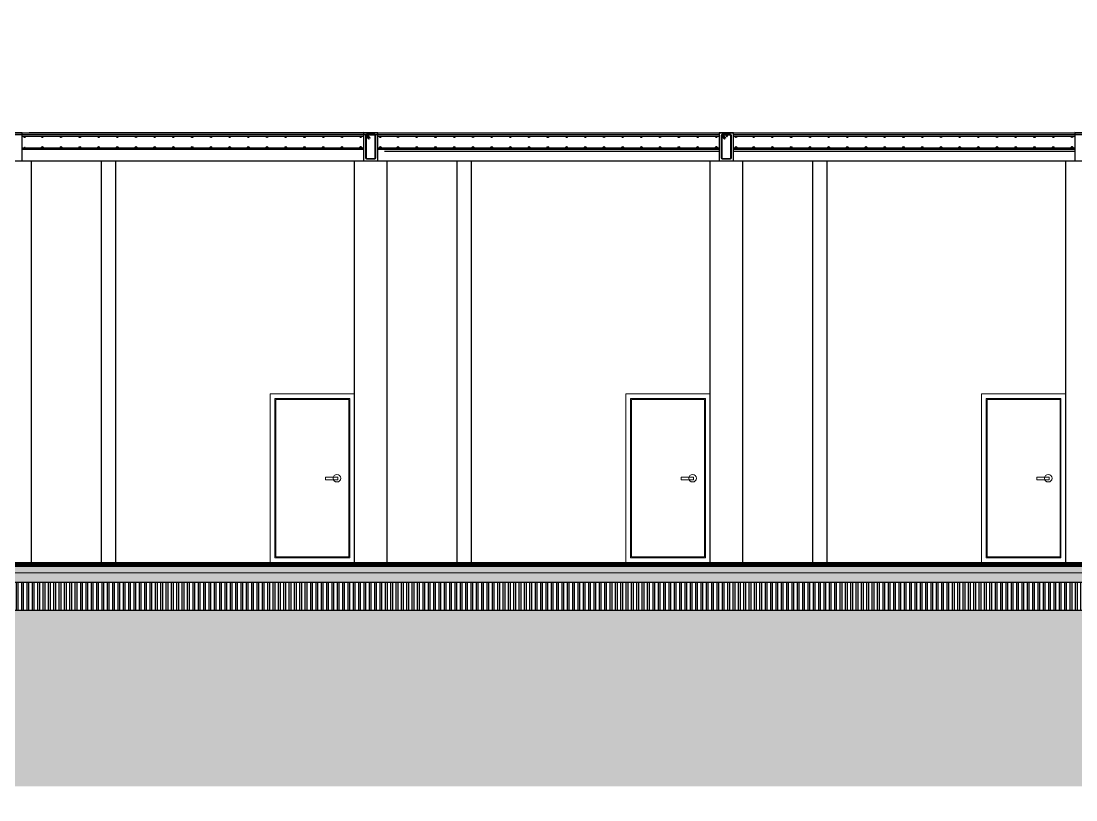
# Model space of a CAD drawing. Header units: centimetres. Extents: x -377343 to 693706, y 194584 to 813780.
# Drawn here: x 187872 to 188999, y 499114 to 499946 of the extents above; entities that cross this region are included whole.
import ezdxf

# ---------------------------------------------------------------- set-up
doc = ezdxf.new("R2010")
doc.units = ezdxf.units.CM
for name, color, linetype in [('bangunan', 40, 'Continuous'), ('Layer1', 7, 'Continuous'), ('PIPA', 11, 'Continuous')]:
    doc.layers.add(name, color=color, linetype=linetype)
doc.layers.add('KUZEN', color=130, linetype='Continuous', lineweight=9)
doc.linetypes.add('BATTING', pattern='A,0.00254,-2.54,[134,ltypeshp.shx,S=2.54,R=0,X=-2.54,Y=0],-5.08,[134,ltypeshp.shx,S=2.54,R=180,X=2.54,Y=0],-2.54', length=10.16254)

msp = doc.modelspace()

# ---------------------------------------------------------------- hatches: boundary and pattern name
at = {"layer": 'bangunan'}
h = msp.add_hatch(color=256, dxfattribs=at)
h.dxf.hatch_style = 1
h.paths.add_polyline_path([(188240.573, 499823.888, 1), (188241.573, 499823.888, 1)])
h = msp.add_hatch(color=256, dxfattribs=at)
h.dxf.hatch_style = 1
h.paths.add_polyline_path([(188240.573, 499823.888, 1), (188241.573, 499823.888, 1)])
h = msp.add_hatch(color=256, dxfattribs=at)
h.dxf.hatch_style = 1
h.paths.add_polyline_path([(188240.573, 499823.888, 1), (188241.573, 499823.888, 1)])
h = msp.add_hatch(color=256, dxfattribs=at)
h.dxf.hatch_style = 1
h.paths.add_polyline_path([(188250.373, 499823.888, -1), (188249.373, 499823.888, -1)])
h = msp.add_hatch(color=256, dxfattribs=at)
h.dxf.hatch_style = 1
h.paths.add_polyline_path([(188250.373, 499823.888, -1), (188249.373, 499823.888, -1)])
h = msp.add_hatch(color=256, dxfattribs=at)
h.dxf.hatch_style = 1
h.paths.add_polyline_path([(188620.573, 499823.888, 1), (188621.573, 499823.888, 1)])
h = msp.add_hatch(color=256, dxfattribs=at)
h.dxf.hatch_style = 1
h.paths.add_polyline_path([(188620.573, 499823.888, 1), (188621.573, 499823.888, 1)])
h = msp.add_hatch(color=256, dxfattribs=at)
h.dxf.hatch_style = 1
h.paths.add_polyline_path([(188620.573, 499823.888, 1), (188621.573, 499823.888, 1)])
h = msp.add_hatch(color=256, dxfattribs=at)
h.dxf.hatch_style = 1
h.paths.add_polyline_path([(188630.373, 499823.888, -1), (188629.373, 499823.888, -1)])
h = msp.add_hatch(color=256, dxfattribs=at)
h.dxf.hatch_style = 1
h.paths.add_polyline_path([(188630.373, 499823.888, -1), (188629.373, 499823.888, -1)])
h = msp.add_hatch(color=256, dxfattribs=at)
h.dxf.hatch_style = 1
h.paths.add_polyline_path([(188240.592, 499811.956, -1), (188241.592, 499811.956, -1)])
h = msp.add_hatch(color=256, dxfattribs=at)
h.dxf.hatch_style = 1
h.paths.add_polyline_path([(188250.392, 499811.956, 1), (188249.392, 499811.956, 1)])
h = msp.add_hatch(color=256, dxfattribs=at)
h.dxf.hatch_style = 1
h.paths.add_polyline_path([(188620.592, 499811.956, -1), (188621.592, 499811.956, -1)])
h = msp.add_hatch(color=256, dxfattribs=at)
h.dxf.hatch_style = 1
h.paths.add_polyline_path([(188630.392, 499811.956, 1), (188629.392, 499811.956, 1)])
h = msp.add_hatch(color=256, dxfattribs=at)
h.dxf.hatch_style = 1
h.paths.add_polyline_path([(188240.573, 499800.088, -1), (188241.573, 499800.088, -1)])
h = msp.add_hatch(color=256, dxfattribs=at)
h.dxf.hatch_style = 1
h.paths.add_polyline_path([(188250.373, 499800.088, 1), (188249.373, 499800.088, 1)])
h = msp.add_hatch(color=256, dxfattribs=at)
h.dxf.hatch_style = 1
h.paths.add_polyline_path([(188620.573, 499800.088, -1), (188621.573, 499800.088, -1)])
h = msp.add_hatch(color=256, dxfattribs=at)
h.dxf.hatch_style = 1
h.paths.add_polyline_path([(188630.373, 499800.088, 1), (188629.373, 499800.088, 1)])
at = {"layer": 'Layer1'}
h = msp.add_hatch(color=256, dxfattribs=at)
h.dxf.hatch_style = 1
h.paths.add_polyline_path([(187875.113, 499822.588, 1), (187876.713, 499822.588, 1)])
h = msp.add_hatch(color=256, dxfattribs=at)
h.dxf.hatch_style = 1
h.paths.add_polyline_path([(187895.551, 499822.588, -1), (187893.951, 499822.588, -1)])
h = msp.add_hatch(color=256, dxfattribs=at)
h.dxf.hatch_style = 1
h.paths.add_polyline_path([(187915.551, 499822.588, -1), (187913.951, 499822.588, -1)])
h = msp.add_hatch(color=256, dxfattribs=at)
h.dxf.hatch_style = 1
h.paths.add_polyline_path([(187935.551, 499822.588, -1), (187933.951, 499822.588, -1)])
h = msp.add_hatch(color=256, dxfattribs=at)
h.dxf.hatch_style = 1
h.paths.add_polyline_path([(187955.551, 499822.588, -1), (187953.951, 499822.588, -1)])
h = msp.add_hatch(color=256, dxfattribs=at)
h.dxf.hatch_style = 1
h.paths.add_polyline_path([(187975.551, 499822.588, -1), (187973.951, 499822.588, -1)])
h = msp.add_hatch(color=256, dxfattribs=at)
h.dxf.hatch_style = 1
h.paths.add_polyline_path([(187995.551, 499822.588, -1), (187993.951, 499822.588, -1)])
h = msp.add_hatch(color=256, dxfattribs=at)
h.dxf.hatch_style = 1
h.paths.add_polyline_path([(188015.551, 499822.588, -1), (188013.951, 499822.588, -1)])
h = msp.add_hatch(color=256, dxfattribs=at)
h.dxf.hatch_style = 1
h.paths.add_polyline_path([(188035.551, 499822.588, -1), (188033.951, 499822.588, -1)])
h = msp.add_hatch(color=256, dxfattribs=at)
h.dxf.hatch_style = 1
h.paths.add_polyline_path([(188055.551, 499822.588, -1), (188053.951, 499822.588, -1)])
h = msp.add_hatch(color=256, dxfattribs=at)
h.dxf.hatch_style = 1
h.paths.add_polyline_path([(188075.551, 499822.588, -1), (188073.951, 499822.588, -1)])
h = msp.add_hatch(color=256, dxfattribs=at)
h.dxf.hatch_style = 1
h.paths.add_polyline_path([(188095.551, 499822.588, -1), (188093.951, 499822.588, -1)])
h = msp.add_hatch(color=256, dxfattribs=at)
h.dxf.hatch_style = 1
h.paths.add_polyline_path([(188115.551, 499822.588, -1), (188113.951, 499822.588, -1)])
h = msp.add_hatch(color=256, dxfattribs=at)
h.dxf.hatch_style = 1
h.paths.add_polyline_path([(188135.551, 499822.588, -1), (188133.951, 499822.588, -1)])
h = msp.add_hatch(color=256, dxfattribs=at)
h.dxf.hatch_style = 1
h.paths.add_polyline_path([(188155.551, 499822.588, -1), (188153.951, 499822.588, -1)])
h = msp.add_hatch(color=256, dxfattribs=at)
h.dxf.hatch_style = 1
h.paths.add_polyline_path([(188175.551, 499822.588, -1), (188173.951, 499822.588, -1)])
h = msp.add_hatch(color=256, dxfattribs=at)
h.dxf.hatch_style = 1
h.paths.add_polyline_path([(188195.551, 499822.588, -1), (188193.951, 499822.588, -1)])
h = msp.add_hatch(color=256, dxfattribs=at)
h.dxf.hatch_style = 1
h.paths.add_polyline_path([(188215.551, 499822.588, -1), (188213.951, 499822.588, -1)])
h = msp.add_hatch(color=256, dxfattribs=at)
h.dxf.hatch_style = 1
h.paths.add_polyline_path([(188235.551, 499822.588, -1), (188233.951, 499822.588, -1)])
h = msp.add_hatch(color=256, dxfattribs=at)
h.dxf.hatch_style = 1
h.paths.add_polyline_path([(188235.551, 499822.588, -1), (188233.951, 499822.588, -1)])
h = msp.add_hatch(color=256, dxfattribs=at)
h.dxf.hatch_style = 1
h.paths.add_polyline_path([(188235.654, 499822.588, -1), (188234.054, 499822.588, -1)])
h = msp.add_hatch(color=256, dxfattribs=at)
h.dxf.hatch_style = 1
h.paths.add_polyline_path([(188255.113, 499822.588, 1), (188256.713, 499822.588, 1)])
h = msp.add_hatch(color=256, dxfattribs=at)
h.dxf.hatch_style = 1
h.paths.add_polyline_path([(188275.551, 499822.588, -1), (188273.951, 499822.588, -1)])
h = msp.add_hatch(color=256, dxfattribs=at)
h.dxf.hatch_style = 1
h.paths.add_polyline_path([(188295.551, 499822.588, -1), (188293.951, 499822.588, -1)])
h = msp.add_hatch(color=256, dxfattribs=at)
h.dxf.hatch_style = 1
h.paths.add_polyline_path([(188315.551, 499822.588, -1), (188313.951, 499822.588, -1)])
h = msp.add_hatch(color=256, dxfattribs=at)
h.dxf.hatch_style = 1
h.paths.add_polyline_path([(188335.551, 499822.588, -1), (188333.951, 499822.588, -1)])
h = msp.add_hatch(color=256, dxfattribs=at)
h.dxf.hatch_style = 1
h.paths.add_polyline_path([(188355.551, 499822.588, -1), (188353.951, 499822.588, -1)])
h = msp.add_hatch(color=256, dxfattribs=at)
h.dxf.hatch_style = 1
h.paths.add_polyline_path([(188375.551, 499822.588, -1), (188373.951, 499822.588, -1)])
h = msp.add_hatch(color=256, dxfattribs=at)
h.dxf.hatch_style = 1
h.paths.add_polyline_path([(188395.551, 499822.588, -1), (188393.951, 499822.588, -1)])
h = msp.add_hatch(color=256, dxfattribs=at)
h.dxf.hatch_style = 1
h.paths.add_polyline_path([(188415.551, 499822.588, -1), (188413.951, 499822.588, -1)])
h = msp.add_hatch(color=256, dxfattribs=at)
h.dxf.hatch_style = 1
h.paths.add_polyline_path([(188435.551, 499822.588, -1), (188433.951, 499822.588, -1)])
h = msp.add_hatch(color=256, dxfattribs=at)
h.dxf.hatch_style = 1
h.paths.add_polyline_path([(188455.551, 499822.588, -1), (188453.951, 499822.588, -1)])
h = msp.add_hatch(color=256, dxfattribs=at)
h.dxf.hatch_style = 1
h.paths.add_polyline_path([(188475.551, 499822.588, -1), (188473.951, 499822.588, -1)])
h = msp.add_hatch(color=256, dxfattribs=at)
h.dxf.hatch_style = 1
h.paths.add_polyline_path([(188495.551, 499822.588, -1), (188493.951, 499822.588, -1)])
h = msp.add_hatch(color=256, dxfattribs=at)
h.dxf.hatch_style = 1
h.paths.add_polyline_path([(188515.551, 499822.588, -1), (188513.951, 499822.588, -1)])
h = msp.add_hatch(color=256, dxfattribs=at)
h.dxf.hatch_style = 1
h.paths.add_polyline_path([(188535.551, 499822.588, -1), (188533.951, 499822.588, -1)])
h = msp.add_hatch(color=256, dxfattribs=at)
h.dxf.hatch_style = 1
h.paths.add_polyline_path([(188555.551, 499822.588, -1), (188553.951, 499822.588, -1)])
h = msp.add_hatch(color=256, dxfattribs=at)
h.dxf.hatch_style = 1
h.paths.add_polyline_path([(188575.551, 499822.588, -1), (188573.951, 499822.588, -1)])
h = msp.add_hatch(color=256, dxfattribs=at)
h.dxf.hatch_style = 1
h.paths.add_polyline_path([(188595.551, 499822.588, -1), (188593.951, 499822.588, -1)])
h = msp.add_hatch(color=256, dxfattribs=at)
h.dxf.hatch_style = 1
h.paths.add_polyline_path([(188615.551, 499822.588, -1), (188613.951, 499822.588, -1)])
h = msp.add_hatch(color=256, dxfattribs=at)
h.dxf.hatch_style = 1
h.paths.add_polyline_path([(188615.551, 499822.588, -1), (188613.951, 499822.588, -1)])
h = msp.add_hatch(color=256, dxfattribs=at)
h.dxf.hatch_style = 1
h.paths.add_polyline_path([(188615.654, 499822.588, -1), (188614.054, 499822.588, -1)])
h = msp.add_hatch(color=256, dxfattribs=at)
h.dxf.hatch_style = 1
h.paths.add_polyline_path([(188625.316, 499823.338, -1), (188626.616, 499823.338, -1)])
h = msp.add_hatch(color=256, dxfattribs=at)
h.dxf.hatch_style = 1
h.paths.add_polyline_path([(188635.113, 499822.588, 1), (188636.713, 499822.588, 1)])
h = msp.add_hatch(color=256, dxfattribs=at)
h.dxf.hatch_style = 1
h.paths.add_polyline_path([(188655.551, 499822.588, -1), (188653.951, 499822.588, -1)])
h = msp.add_hatch(color=256, dxfattribs=at)
h.dxf.hatch_style = 1
h.paths.add_polyline_path([(188675.551, 499822.588, -1), (188673.951, 499822.588, -1)])
h = msp.add_hatch(color=256, dxfattribs=at)
h.dxf.hatch_style = 1
h.paths.add_polyline_path([(188695.551, 499822.588, -1), (188693.951, 499822.588, -1)])
h = msp.add_hatch(color=256, dxfattribs=at)
h.dxf.hatch_style = 1
h.paths.add_polyline_path([(188715.551, 499822.588, -1), (188713.951, 499822.588, -1)])
h = msp.add_hatch(color=256, dxfattribs=at)
h.dxf.hatch_style = 1
h.paths.add_polyline_path([(188735.551, 499822.588, -1), (188733.951, 499822.588, -1)])
h = msp.add_hatch(color=256, dxfattribs=at)
h.dxf.hatch_style = 1
h.paths.add_polyline_path([(188755.551, 499822.588, -1), (188753.951, 499822.588, -1)])
h = msp.add_hatch(color=256, dxfattribs=at)
h.dxf.hatch_style = 1
h.paths.add_polyline_path([(188775.551, 499822.588, -1), (188773.951, 499822.588, -1)])
h = msp.add_hatch(color=256, dxfattribs=at)
h.dxf.hatch_style = 1
h.paths.add_polyline_path([(188795.551, 499822.588, -1), (188793.951, 499822.588, -1)])
h = msp.add_hatch(color=256, dxfattribs=at)
h.dxf.hatch_style = 1
h.paths.add_polyline_path([(188815.551, 499822.588, -1), (188813.951, 499822.588, -1)])
h = msp.add_hatch(color=256, dxfattribs=at)
h.dxf.hatch_style = 1
h.paths.add_polyline_path([(188835.551, 499822.588, -1), (188833.951, 499822.588, -1)])
h = msp.add_hatch(color=256, dxfattribs=at)
h.dxf.hatch_style = 1
h.paths.add_polyline_path([(188855.551, 499822.588, -1), (188853.951, 499822.588, -1)])
h = msp.add_hatch(color=256, dxfattribs=at)
h.dxf.hatch_style = 1
h.paths.add_polyline_path([(188875.551, 499822.588, -1), (188873.951, 499822.588, -1)])
h = msp.add_hatch(color=256, dxfattribs=at)
h.dxf.hatch_style = 1
h.paths.add_polyline_path([(188895.551, 499822.588, -1), (188893.951, 499822.588, -1)])
h = msp.add_hatch(color=256, dxfattribs=at)
h.dxf.hatch_style = 1
h.paths.add_polyline_path([(188915.551, 499822.588, -1), (188913.951, 499822.588, -1)])
h = msp.add_hatch(color=256, dxfattribs=at)
h.dxf.hatch_style = 1
h.paths.add_polyline_path([(188935.551, 499822.588, -1), (188933.951, 499822.588, -1)])
h = msp.add_hatch(color=256, dxfattribs=at)
h.dxf.hatch_style = 1
h.paths.add_polyline_path([(188955.551, 499822.588, -1), (188953.951, 499822.588, -1)])
h = msp.add_hatch(color=256, dxfattribs=at)
h.dxf.hatch_style = 1
h.paths.add_polyline_path([(188975.551, 499822.588, -1), (188973.951, 499822.588, -1)])
h = msp.add_hatch(color=256, dxfattribs=at)
h.dxf.hatch_style = 1
h.paths.add_polyline_path([(188995.551, 499822.588, -1), (188993.951, 499822.588, -1)])
h = msp.add_hatch(color=256, dxfattribs=at)
h.dxf.hatch_style = 1
h.paths.add_polyline_path([(188995.654, 499822.588, -1), (188994.054, 499822.588, -1)])
h = msp.add_hatch(color=256, dxfattribs=at)
h.dxf.hatch_style = 1
h.paths.add_polyline_path([(187875.113, 499811.388, -1), (187876.713, 499811.388, -1)])
h = msp.add_hatch(color=256, dxfattribs=at)
h.dxf.hatch_style = 1
h.paths.add_polyline_path([(187895.551, 499811.388, 1), (187893.951, 499811.388, 1)])
h = msp.add_hatch(color=256, dxfattribs=at)
h.dxf.hatch_style = 1
h.paths.add_polyline_path([(187915.551, 499811.388, 1), (187913.951, 499811.388, 1)])
h = msp.add_hatch(color=256, dxfattribs=at)
h.dxf.hatch_style = 1
h.paths.add_polyline_path([(187935.551, 499811.388, 1), (187933.951, 499811.388, 1)])
h = msp.add_hatch(color=256, dxfattribs=at)
h.dxf.hatch_style = 1
h.paths.add_polyline_path([(187955.551, 499811.388, 1), (187953.951, 499811.388, 1)])
h = msp.add_hatch(color=256, dxfattribs=at)
h.dxf.hatch_style = 1
h.paths.add_polyline_path([(187975.551, 499811.388, 1), (187973.951, 499811.388, 1)])
h = msp.add_hatch(color=256, dxfattribs=at)
h.dxf.hatch_style = 1
h.paths.add_polyline_path([(187995.551, 499811.388, 1), (187993.951, 499811.388, 1)])
h = msp.add_hatch(color=256, dxfattribs=at)
h.dxf.hatch_style = 1
h.paths.add_polyline_path([(188015.551, 499811.388, 1), (188013.951, 499811.388, 1)])
h = msp.add_hatch(color=256, dxfattribs=at)
h.dxf.hatch_style = 1
h.paths.add_polyline_path([(188035.551, 499811.388, 1), (188033.951, 499811.388, 1)])
h = msp.add_hatch(color=256, dxfattribs=at)
h.dxf.hatch_style = 1
h.paths.add_polyline_path([(188055.551, 499811.388, 1), (188053.951, 499811.388, 1)])
h = msp.add_hatch(color=256, dxfattribs=at)
h.dxf.hatch_style = 1
h.paths.add_polyline_path([(188075.551, 499811.388, 1), (188073.951, 499811.388, 1)])
h = msp.add_hatch(color=256, dxfattribs=at)
h.dxf.hatch_style = 1
h.paths.add_polyline_path([(188095.551, 499811.388, 1), (188093.951, 499811.388, 1)])
h = msp.add_hatch(color=256, dxfattribs=at)
h.dxf.hatch_style = 1
h.paths.add_polyline_path([(188115.551, 499811.388, 1), (188113.951, 499811.388, 1)])
h = msp.add_hatch(color=256, dxfattribs=at)
h.dxf.hatch_style = 1
h.paths.add_polyline_path([(188135.551, 499811.388, 1), (188133.951, 499811.388, 1)])
h = msp.add_hatch(color=256, dxfattribs=at)
h.dxf.hatch_style = 1
h.paths.add_polyline_path([(188155.551, 499811.388, 1), (188153.951, 499811.388, 1)])
h = msp.add_hatch(color=256, dxfattribs=at)
h.dxf.hatch_style = 1
h.paths.add_polyline_path([(188175.551, 499811.388, 1), (188173.951, 499811.388, 1)])
h = msp.add_hatch(color=256, dxfattribs=at)
h.dxf.hatch_style = 1
h.paths.add_polyline_path([(188195.551, 499811.388, 1), (188193.951, 499811.388, 1)])
h = msp.add_hatch(color=256, dxfattribs=at)
h.dxf.hatch_style = 1
h.paths.add_polyline_path([(188215.551, 499811.388, 1), (188213.951, 499811.388, 1)])
h = msp.add_hatch(color=256, dxfattribs=at)
h.dxf.hatch_style = 1
h.paths.add_polyline_path([(188235.551, 499811.388, 1), (188233.951, 499811.388, 1)])
h = msp.add_hatch(color=256, dxfattribs=at)
h.dxf.hatch_style = 1
h.paths.add_polyline_path([(188235.551, 499811.388, 1), (188233.951, 499811.388, 1)])
h = msp.add_hatch(color=256, dxfattribs=at)
h.dxf.hatch_style = 1
h.paths.add_polyline_path([(188235.654, 499811.388, 1), (188234.054, 499811.388, 1)])
h = msp.add_hatch(color=256, dxfattribs=at)
h.dxf.hatch_style = 1
h.paths.add_polyline_path([(188255.113, 499811.388, -1), (188256.713, 499811.388, -1)])
h = msp.add_hatch(color=256, dxfattribs=at)
h.dxf.hatch_style = 1
h.paths.add_polyline_path([(188275.551, 499811.388, 1), (188273.951, 499811.388, 1)])
h = msp.add_hatch(color=256, dxfattribs=at)
h.dxf.hatch_style = 1
h.paths.add_polyline_path([(188295.551, 499811.388, 1), (188293.951, 499811.388, 1)])
h = msp.add_hatch(color=256, dxfattribs=at)
h.dxf.hatch_style = 1
h.paths.add_polyline_path([(188315.551, 499811.388, 1), (188313.951, 499811.388, 1)])
h = msp.add_hatch(color=256, dxfattribs=at)
h.dxf.hatch_style = 1
h.paths.add_polyline_path([(188335.551, 499811.388, 1), (188333.951, 499811.388, 1)])
h = msp.add_hatch(color=256, dxfattribs=at)
h.dxf.hatch_style = 1
h.paths.add_polyline_path([(188355.551, 499811.388, 1), (188353.951, 499811.388, 1)])
h = msp.add_hatch(color=256, dxfattribs=at)
h.dxf.hatch_style = 1
h.paths.add_polyline_path([(188375.551, 499811.388, 1), (188373.951, 499811.388, 1)])
h = msp.add_hatch(color=256, dxfattribs=at)
h.dxf.hatch_style = 1
h.paths.add_polyline_path([(188395.551, 499811.388, 1), (188393.951, 499811.388, 1)])
h = msp.add_hatch(color=256, dxfattribs=at)
h.dxf.hatch_style = 1
h.paths.add_polyline_path([(188415.551, 499811.388, 1), (188413.951, 499811.388, 1)])
h = msp.add_hatch(color=256, dxfattribs=at)
h.dxf.hatch_style = 1
h.paths.add_polyline_path([(188435.551, 499811.388, 1), (188433.951, 499811.388, 1)])
h = msp.add_hatch(color=256, dxfattribs=at)
h.dxf.hatch_style = 1
h.paths.add_polyline_path([(188455.551, 499811.388, 1), (188453.951, 499811.388, 1)])
h = msp.add_hatch(color=256, dxfattribs=at)
h.dxf.hatch_style = 1
h.paths.add_polyline_path([(188475.551, 499811.388, 1), (188473.951, 499811.388, 1)])
h = msp.add_hatch(color=256, dxfattribs=at)
h.dxf.hatch_style = 1
h.paths.add_polyline_path([(188495.551, 499811.388, 1), (188493.951, 499811.388, 1)])
h = msp.add_hatch(color=256, dxfattribs=at)
h.dxf.hatch_style = 1
h.paths.add_polyline_path([(188515.551, 499811.388, 1), (188513.951, 499811.388, 1)])
h = msp.add_hatch(color=256, dxfattribs=at)
h.dxf.hatch_style = 1
h.paths.add_polyline_path([(188535.551, 499811.388, 1), (188533.951, 499811.388, 1)])
h = msp.add_hatch(color=256, dxfattribs=at)
h.dxf.hatch_style = 1
h.paths.add_polyline_path([(188555.551, 499811.388, 1), (188553.951, 499811.388, 1)])
h = msp.add_hatch(color=256, dxfattribs=at)
h.dxf.hatch_style = 1
h.paths.add_polyline_path([(188575.551, 499811.388, 1), (188573.951, 499811.388, 1)])
h = msp.add_hatch(color=256, dxfattribs=at)
h.dxf.hatch_style = 1
h.paths.add_polyline_path([(188595.551, 499811.388, 1), (188593.951, 499811.388, 1)])
h = msp.add_hatch(color=256, dxfattribs=at)
h.dxf.hatch_style = 1
h.paths.add_polyline_path([(188615.551, 499811.388, 1), (188613.951, 499811.388, 1)])
h = msp.add_hatch(color=256, dxfattribs=at)
h.dxf.hatch_style = 1
h.paths.add_polyline_path([(188615.551, 499811.388, 1), (188613.951, 499811.388, 1)])
h = msp.add_hatch(color=256, dxfattribs=at)
h.dxf.hatch_style = 1
h.paths.add_polyline_path([(188615.654, 499811.388, 1), (188614.054, 499811.388, 1)])
h = msp.add_hatch(color=256, dxfattribs=at)
h.dxf.hatch_style = 1
h.paths.add_polyline_path([(188635.113, 499811.388, -1), (188636.713, 499811.388, -1)])
h = msp.add_hatch(color=256, dxfattribs=at)
h.dxf.hatch_style = 1
h.paths.add_polyline_path([(188655.551, 499811.388, 1), (188653.951, 499811.388, 1)])
h = msp.add_hatch(color=256, dxfattribs=at)
h.dxf.hatch_style = 1
h.paths.add_polyline_path([(188675.551, 499811.388, 1), (188673.951, 499811.388, 1)])
h = msp.add_hatch(color=256, dxfattribs=at)
h.dxf.hatch_style = 1
h.paths.add_polyline_path([(188695.551, 499811.388, 1), (188693.951, 499811.388, 1)])
h = msp.add_hatch(color=256, dxfattribs=at)
h.dxf.hatch_style = 1
h.paths.add_polyline_path([(188715.551, 499811.388, 1), (188713.951, 499811.388, 1)])
h = msp.add_hatch(color=256, dxfattribs=at)
h.dxf.hatch_style = 1
h.paths.add_polyline_path([(188735.551, 499811.388, 1), (188733.951, 499811.388, 1)])
h = msp.add_hatch(color=256, dxfattribs=at)
h.dxf.hatch_style = 1
h.paths.add_polyline_path([(188755.551, 499811.388, 1), (188753.951, 499811.388, 1)])
h = msp.add_hatch(color=256, dxfattribs=at)
h.dxf.hatch_style = 1
h.paths.add_polyline_path([(188775.551, 499811.388, 1), (188773.951, 499811.388, 1)])
h = msp.add_hatch(color=256, dxfattribs=at)
h.dxf.hatch_style = 1
h.paths.add_polyline_path([(188795.551, 499811.388, 1), (188793.951, 499811.388, 1)])
h = msp.add_hatch(color=256, dxfattribs=at)
h.dxf.hatch_style = 1
h.paths.add_polyline_path([(188815.551, 499811.388, 1), (188813.951, 499811.388, 1)])
h = msp.add_hatch(color=256, dxfattribs=at)
h.dxf.hatch_style = 1
h.paths.add_polyline_path([(188835.551, 499811.388, 1), (188833.951, 499811.388, 1)])
h = msp.add_hatch(color=256, dxfattribs=at)
h.dxf.hatch_style = 1
h.paths.add_polyline_path([(188855.551, 499811.388, 1), (188853.951, 499811.388, 1)])
h = msp.add_hatch(color=256, dxfattribs=at)
h.dxf.hatch_style = 1
h.paths.add_polyline_path([(188875.551, 499811.388, 1), (188873.951, 499811.388, 1)])
h = msp.add_hatch(color=256, dxfattribs=at)
h.dxf.hatch_style = 1
h.paths.add_polyline_path([(188895.551, 499811.388, 1), (188893.951, 499811.388, 1)])
h = msp.add_hatch(color=256, dxfattribs=at)
h.dxf.hatch_style = 1
h.paths.add_polyline_path([(188915.551, 499811.388, 1), (188913.951, 499811.388, 1)])
h = msp.add_hatch(color=256, dxfattribs=at)
h.dxf.hatch_style = 1
h.paths.add_polyline_path([(188935.551, 499811.388, 1), (188933.951, 499811.388, 1)])
h = msp.add_hatch(color=256, dxfattribs=at)
h.dxf.hatch_style = 1
h.paths.add_polyline_path([(188955.551, 499811.388, 1), (188953.951, 499811.388, 1)])
h = msp.add_hatch(color=256, dxfattribs=at)
h.dxf.hatch_style = 1
h.paths.add_polyline_path([(188975.551, 499811.388, 1), (188973.951, 499811.388, 1)])
h = msp.add_hatch(color=256, dxfattribs=at)
h.dxf.hatch_style = 1
h.paths.add_polyline_path([(188995.551, 499811.388, 1), (188993.951, 499811.388, 1)])
h = msp.add_hatch(color=256, dxfattribs=at)
h.dxf.hatch_style = 1
h.paths.add_polyline_path([(188995.654, 499811.388, 1), (188994.054, 499811.388, 1)])
at = {"layer": 'Layer1', "lineweight": 5, "ltscale": 0.5}
h = msp.add_hatch(dxfattribs=at)
h.set_pattern_fill('AR-CONC', color=256, scale=0.09)
h.set_pattern_definition([(50, (187242.812, 493383.524), (16.39662, -1.434518), [1.7145, -18.8595]), (355, (187242.812, 493383.524), (-3.17191, 17.195116), [1.3716, -15.087653]), (100.45144, (187244.178, 493383.404), (13.224712, 15.760598), [1.4571, -16.02812]), (46.1842, (187242.812, 493388.096), (24.397114, -3.78381), [2.57175, -28.28925]), (96.63556, (187244.845, 493387.78), (21.36637, 22.26835), [2.18565, -24.0422]), (351.18415, (187242.812, 493388.096), (21.36637, 22.26835), [2.0574, -22.63138]), (21, (187245.098, 493386.953), (13.645295, -9.203868), [1.7145, -18.8595]), (326, (187245.098, 493386.953), (5.562183, 16.576917), [1.3716, -15.0876]), (71.45144, (187246.235, 493386.186), (19.207478, 7.37305), [1.4571, -16.028094]), (37.5, (187242.8116, 493383.524), (0.2779743, 7.6099535), [0, -14.90472, 0, -15.3162, 0, -15.14475]), (7.5, (187242.812, 493383.524), (6.01377, 9.016252), [0, -8.73252, 0, -14.56182, 0, -5.77215]), (327.5, (187237.714, 493383.524), (12.2031536, -0.515587), [0, -5.715, 0, -17.8308, 0, -23.6601]), (317.5, (187235.428, 493383.524), (13.331626, 2.288384), [0, -7.4295, 0, -11.84148, 0, -16.8021])])
h.paths.add_polyline_path([(187478.044, 499363.988), (187478.044, 499356.988)])
h.paths.add_polyline_path([(189378.044, 499363.988), (187493.044, 499363.988), (187493.044, 499356.988), (189378.044, 499356.988)])
h = msp.add_hatch(dxfattribs=at)
h.set_pattern_fill('AR-SAND', color=256, scale=0.08)
h.set_pattern_definition([(37.5, (187242.8116, 493383.5237), (-0.1280025, 3.9153059), [0, -3.08864, 0, -3.4544, 0, -3.302]), (7.5, (187242.8116, 493383.524), (3.5961863, 5.734601), [0, -1.66624, 0, -2.78384, 0, -1.0668]), (327.5, (187240.3123, 493383.5237), (6.327939, 0.0114975), [0, -1.016, 0, -3.6576, 0, -4.7752]), (317.5, (187240.3123, 493383.524), (6.1084516, 1.7834346), [0, -0.508, 0, -2.39776, 0, -2.7432])])
h.paths.add_polyline_path([(187478.044, 499356.988), (187478.044, 499346.988)])
h.paths.add_polyline_path([(189378.044, 499356.988), (187493.044, 499356.988), (187493.044, 499346.988), (189378.044, 499346.988)])
at = {"layer": 'Layer1'}
h = msp.add_hatch(dxfattribs=at)
h.set_pattern_fill('ANSI32', color=256, scale=0.6, angle=45)
h.set_pattern_definition([(90, (6690.119, 7902.535), (-5.715, 0), []), (90, (6692.024, 7904.44), (-5.715, 0), [])])
h.paths.add_polyline_path([(189378.044, 499346.988), (189308.802, 499346.988), (187493.044, 499346.988), (187493.044, 499316.988), (187500.544, 499316.988), (187500.544, 499246.988), (187525.544, 499246.988), (187525.544, 499316.988), (189308.802, 499316.988), (189345.544, 499316.988), (189345.544, 499246.988), (189370.544, 499246.988), (189370.544, 499316.988), (189378.044, 499316.988)])
h.paths.add_polyline_path([(187478.044, 499346.988), (187408.802, 499346.988), (187408.802, 499316.988), (187445.544, 499316.988), (187445.544, 499246.988), (187470.544, 499246.988), (187470.544, 499316.988), (187478.044, 499316.988)])
h.paths.add_polyline_path([(189461.939, 499346.988), (189393.044, 499346.988), (189393.044, 499316.988), (189400.544, 499316.988), (189400.544, 499246.988), (189425.544, 499246.988), (189425.544, 499316.988), (189461.939, 499316.988)])
at = {"layer": 'Layer1', "true_color": 0x636466}
h = msp.add_hatch(dxfattribs=at)
h.set_pattern_fill('EARTH', color=251, scale=3, angle=45)
h.set_pattern_definition([(45, (6690.12, 7902.535), (0, 26.94076836), [19.05, -19.05]), (45, (6685.068, 7907.586), (0, 26.94076836), [19.05, -19.05]), (45, (6680.016, 7912.638), (0, 26.94076836), [19.05, -19.05]), (135, (6680.016, 7916.005), (-26.94076836, 0), [19.05, -19.05]), (135, (6685.068, 7921.057), (-26.94076836, 0), [19.05, -19.05]), (135, (6690.12, 7926.108), (-26.94076836, 0), [19.05, -19.05])])
h.paths.add_polyline_path([(189345.544, 499316.988), (189308.802, 499316.988), (187525.544, 499316.988), (187525.544, 499216.988), (187525.544, 499209.988), (187525.544, 499204.988), (187445.544, 499204.988), (187445.544, 499209.988), (187445.544, 499216.988), (187445.544, 499316.988), (187408.802, 499316.988), (187408.802, 499129.04), (189461.939, 499129.04), (189461.939, 499316.988), (189425.544, 499316.988), (189425.544, 499216.988), (189425.544, 499209.988), (189425.544, 499204.988), (189345.544, 499204.988), (189345.544, 499209.988), (189345.544, 499216.988)])
h.paths.add_polyline_path([(187482.989, 499197.801), (187488.124, 499197.801), (187488.124, 499202.952), (187482.989, 499202.952)], flags=24)
h.paths.add_polyline_path([(189382.989, 499197.801), (189388.124, 499197.801), (189388.124, 499202.952), (189382.989, 499202.952)], flags=24)

# ---------------------------------------------------------------- linework, layer by layer
at = {"linetype": 'Continuous'}
for p, q in [((188237.318, 499827.913), (188237.318, 499827.913)), ((188997.318, 499827.913), (188997.318, 499827.913)), ((188253.452, 499807.913, -39.986), (188253.452, 499807.913, -39.986))]:
    msp.add_line(p, q, dxfattribs=at)
for points in [[(187857.973, 499796.988), (187872.973, 499796.988), (187872.973, 499826.988), (187857.973, 499826.988)], [(187857.973, 499796.988), (187872.973, 499796.988), (187872.973, 499826.988), (187857.973, 499826.988)], [(188237.973, 499796.988), (188252.973, 499796.988), (188252.973, 499826.988), (188237.973, 499826.988)], [(188237.973, 499796.988), (188252.973, 499796.988), (188252.973, 499826.988), (188237.973, 499826.988)], [(188617.973, 499796.988), (188632.973, 499796.988), (188632.973, 499826.988), (188617.973, 499826.988)], [(188617.973, 499796.988), (188632.973, 499796.988), (188632.973, 499826.988), (188617.973, 499826.988)], [(188997.973, 499796.988), (189012.973, 499796.988), (189012.973, 499826.988), (188997.973, 499826.988)], [(188997.973, 499796.988), (189012.973, 499796.988), (189012.973, 499826.988), (188997.973, 499826.988)]]:
    msp.add_lwpolyline(points, close=True)
at = {"layer": 'bangunan'}
for p, q in [((188241.851, 499824.666), (188244.962, 499821.554)), ((188241.851, 499824.666), (188244.962, 499821.554)), ((188621.851, 499824.666), (188624.962, 499821.554)), ((188621.851, 499824.666), (188624.962, 499821.554)), ((188240.573, 499822.832), (188243.407, 499819.999)), ((188240.573, 499822.832), (188243.407, 499819.999)), ((188240.72, 499823.534), (188243.831, 499820.423)), ((188240.72, 499823.534), (188243.831, 499820.423)), ((188241.427, 499824.241), (188244.538, 499821.13)), ((188241.427, 499824.241), (188244.538, 499821.13)), ((188243.831, 499820.423), (188243.407, 499819.999)), ((188244.962, 499821.554), (188244.538, 499821.13)), ((188620.573, 499822.832), (188623.407, 499819.999)), ((188620.573, 499822.832), (188623.407, 499819.999)), ((188620.72, 499823.534), (188623.831, 499820.423)), ((188620.72, 499823.534), (188623.831, 499820.423)), ((188621.427, 499824.241), (188624.538, 499821.13)), ((188621.427, 499824.241), (188624.538, 499821.13)), ((188623.831, 499820.423), (188623.407, 499819.999)), ((188624.962, 499821.554), (188624.538, 499821.13))]:
    msp.add_line(p, q, dxfattribs=at)
for points in [[(188241.073, 499798.988), (188249.873, 499798.988, 0.41421356), (188250.973, 499800.088), (188250.973, 499823.888, 0.41421356), (188249.873, 499824.988), (188241.073, 499824.988, 0.41421356), (188239.973, 499823.888), (188239.973, 499800.088, 0.41421356)], [(188241.073, 499798.988), (188249.873, 499798.988, 0.41421356), (188250.973, 499800.088), (188250.973, 499823.888, 0.41421356), (188249.873, 499824.988), (188241.073, 499824.988, 0.41421356), (188239.973, 499823.888), (188239.973, 499800.088, 0.41421356)], [(188621.073, 499798.988), (188629.873, 499798.988, 0.41421356), (188630.973, 499800.088), (188630.973, 499823.888, 0.41421356), (188629.873, 499824.988), (188621.073, 499824.988, 0.41421356), (188619.973, 499823.888), (188619.973, 499800.088, 0.41421356)], [(188621.073, 499798.988), (188629.873, 499798.988, 0.41421356), (188630.973, 499800.088), (188630.973, 499823.888, 0.41421356), (188629.873, 499824.988), (188621.073, 499824.988, 0.41421356), (188619.973, 499823.888), (188619.973, 499800.088, 0.41421356)]]:
    msp.add_lwpolyline(points, format="xyb", close=True, dxfattribs=at)
for points in [[(188241.073, 499824.388), (188241.073, 499824.388, 0.41421356), (188240.573, 499823.888), (188240.573, 499800.088, 0.41421356), (188241.073, 499799.588), (188249.873, 499799.588, 0.41421356), (188250.373, 499800.088), (188250.373, 499823.888, 0.41421356), (188249.873, 499824.388), (188242.129, 499824.388)], [(188241.073, 499824.388), (188241.073, 499824.388, 0.41421356), (188240.573, 499823.888), (188240.573, 499800.088, 0.41421356), (188241.073, 499799.588), (188249.873, 499799.588, 0.41421356), (188250.373, 499800.088), (188250.373, 499823.888, 0.41421356), (188249.873, 499824.388), (188242.129, 499824.388)], [(188621.073, 499824.388), (188621.073, 499824.388, 0.41421356), (188620.573, 499823.888), (188620.573, 499800.088, 0.41421356), (188621.073, 499799.588), (188629.873, 499799.588, 0.41421356), (188630.373, 499800.088), (188630.373, 499823.888, 0.41421356), (188629.873, 499824.388), (188622.129, 499824.388)], [(188621.073, 499824.388), (188621.073, 499824.388, 0.41421356), (188620.573, 499823.888), (188620.573, 499800.088, 0.41421356), (188621.073, 499799.588), (188629.873, 499799.588, 0.41421356), (188630.373, 499800.088), (188630.373, 499823.888, 0.41421356), (188629.873, 499824.388), (188622.129, 499824.388)]]:
    msp.add_lwpolyline(points, format="xyb", dxfattribs=at)
for centre in [(188241.073, 499823.888), (188621.073, 499823.888)]:
    msp.add_circle(centre, 0.5, dxfattribs=at)
for centre in [(188241.073, 499823.888), (188621.073, 499823.888)]:
    msp.add_arc(centre, 1.1, 45, 180, dxfattribs=at)
at = {"layer": 'KUZEN'}
for points in [[(188228.044, 499367.988), (188138.044, 499367.988), (188138.044, 499547.988), (188228.044, 499547.988)], [(188223.044, 499372.988), (188143.044, 499372.988), (188143.044, 499542.988), (188223.044, 499542.988)], [(188608.044, 499367.988), (188518.044, 499367.988), (188518.044, 499547.988), (188608.044, 499547.988)], [(188603.044, 499372.988), (188523.044, 499372.988), (188523.044, 499542.988), (188603.044, 499542.988)], [(188988.044, 499367.988), (188898.044, 499367.988), (188898.044, 499547.988), (188988.044, 499547.988)], [(188983.044, 499372.988), (188903.044, 499372.988), (188903.044, 499542.988), (188983.044, 499542.988)], [(188222.044, 499373.988), (188144.044, 499373.988), (188144.044, 499541.988), (188222.044, 499541.988)], [(188602.044, 499373.988), (188524.044, 499373.988), (188524.044, 499541.988), (188602.044, 499541.988)], [(188982.044, 499373.988), (188904.044, 499373.988), (188904.044, 499541.988), (188982.044, 499541.988)], [(188210.461, 499459.011), (188197.344, 499459.011), (188197.344, 499456.313), (188210.461, 499456.313)], [(188590.461, 499459.011), (188577.344, 499459.011), (188577.344, 499456.313), (188590.461, 499456.313)], [(188970.461, 499459.011), (188957.344, 499459.011), (188957.344, 499456.313), (188970.461, 499456.313)]]:
    msp.add_lwpolyline(points, close=True, dxfattribs=at)
for centre in [(188209.475, 499457.988), (188589.475, 499457.988), (188969.475, 499457.988)]:
    msp.add_circle(centre, 4.052, dxfattribs=at)
at = {"layer": 'Layer1'}
for p, q in [((187468.044, 499796.988, 1114.588), (189403.044, 499796.988)), ((187883.044, 499367.988), (187883.044, 499796.988)), ((187958.044, 499367.988), (187958.044, 499796.988)), ((187973.044, 499367.988), (187973.044, 499796.988)), ((188228.044, 499367.988), (188228.044, 499796.988)), ((188263.044, 499367.988), (188263.044, 499796.988)), ((188338.044, 499367.988), (188338.044, 499796.988)), ((188353.044, 499367.988), (188353.044, 499796.988)), ((188608.044, 499367.988), (188608.044, 499796.988)), ((188643.044, 499367.988), (188643.044, 499796.988)), ((188718.044, 499367.988), (188718.044, 499796.988)), ((188733.044, 499367.988), (188733.044, 499796.988)), ((188988.044, 499367.988), (188988.044, 499796.988)), ((187493.044, 499367.988, 1114.687), (189368.115, 499367.988, 1114.687)), ((187493.044, 499366.988, 1114.687), (189378.044, 499366.988, 1114.687)), ((187493.044, 499363.988, 1114.687), (189308.802, 499363.988, 1114.687)), ((187493.044, 499346.988, 1114.687), (189308.802, 499346.988, 1114.687))]:
    msp.add_line(p, q, dxfattribs=at)
at = {"layer": 'Layer1', "linetype": 'BATTING', "ltscale": 0.13}
msp.add_line((187493.044, 499365.488, 1114.687), (189378.044, 499365.488, 1114.687), dxfattribs=at)
at = {"layer": 'Layer1', "lineweight": 5, "ltscale": 0.5}
msp.add_line((187493.044, 499356.988, 1114.687), (189352.181, 499356.988, 1114.687), dxfattribs=at)
at = {"layer": 'Layer1'}
for points in [[(187470.367, 499806.988), (187470.367, 499826.988), (189399.134, 499826.988)], [(187872.973, 499823.388), (188237.973, 499823.388)], [(188252.973, 499823.388), (188617.973, 499823.388)], [(188632.973, 499823.388), (188997.973, 499823.388)], [(188237.973, 499810.588), (187872.973, 499810.588)], [(188617.973, 499810.588), (188252.973, 499810.588)], [(188617.973, 499806.988), (188260.296, 499806.988)], [(188997.973, 499810.588), (188632.973, 499810.588)], [(188997.973, 499806.988), (188632.973, 499806.988)]]:
    msp.add_lwpolyline(points, dxfattribs=at)
at = {"layer": 'Layer1', "elevation": -39.986}
for points in [[(187480.044, 499808.988), (187474.617, 499808.988, -0.41421356), (187472.367, 499811.238), (187472.367, 499822.738, -0.41421356), (187474.617, 499824.988), (188617.973, 499824.988)], [(188632.973, 499824.988), (189396.117, 499824.988, -0.41421356), (189398.367, 499822.738), (189398.367, 499811.238, -0.41421356), (189396.117, 499808.988), (189391.044, 499808.988)]]:
    msp.add_lwpolyline(points, format="xyb", dxfattribs=at)
at = {"layer": 'Layer1'}
for points, elevation in [([(188237.973, 499826.988), (187880.473, 499826.988)], 39.986), ([(188621.073, 499824.988), (188629.873, 499824.988)], -39.986), ([(188237.973, 499808.988), (187872.973, 499808.988)], -39.986), ([(188617.973, 499808.988), (188252.973, 499808.988)], -39.986), ([(188997.973, 499808.988), (188632.973, 499808.988)], -39.986), ([(187408.802, 499346.988), (189308.802, 499346.988)], 1114.687), ([(187525.544, 499316.988), (189308.802, 499316.988)], 1114.687)]:
    msp.add_lwpolyline(points, dxfattribs=dict(at, elevation=elevation))
for centre, radius in [((187875.913, 499822.588, -1114.687), 0.8), ((187894.751, 499822.588), 0.8), ((187914.751, 499822.588), 0.8), ((187934.751, 499822.588), 0.8), ((187954.751, 499822.588), 0.8), ((187974.751, 499822.588), 0.8), ((187994.751, 499822.588), 0.8), ((188014.751, 499822.588), 0.8), ((188034.751, 499822.588), 0.8), ((188054.751, 499822.588), 0.8), ((188074.751, 499822.588), 0.8), ((188094.751, 499822.588), 0.8), ((188114.751, 499822.588), 0.8), ((188134.751, 499822.588), 0.8), ((188154.751, 499822.588), 0.8), ((188174.751, 499822.588), 0.8), ((188194.751, 499822.588), 0.8), ((188214.751, 499822.588), 0.8), ((188234.751, 499822.588), 0.8), ((188234.751, 499822.588), 0.8), ((188234.854, 499822.588, -1114.687), 0.8), ((188255.913, 499822.588, -1114.687), 0.8), ((188274.751, 499822.588), 0.8), ((188294.751, 499822.588), 0.8), ((188314.751, 499822.588), 0.8), ((188334.751, 499822.588), 0.8), ((188354.751, 499822.588), 0.8), ((188374.751, 499822.588), 0.8), ((188394.751, 499822.588), 0.8), ((188414.751, 499822.588), 0.8), ((188434.751, 499822.588), 0.8), ((188454.751, 499822.588), 0.8), ((188474.751, 499822.588), 0.8), ((188494.751, 499822.588), 0.8), ((188514.751, 499822.588), 0.8), ((188534.751, 499822.588), 0.8), ((188554.751, 499822.588), 0.8), ((188574.751, 499822.588), 0.8), ((188594.751, 499822.588), 0.8), ((188614.751, 499822.588), 0.8), ((188614.751, 499822.588), 0.8), ((188614.854, 499822.588, -1114.687), 0.8), ((188625.966, 499823.338), 0.65), ((188635.913, 499822.588, -1114.687), 0.8), ((188654.751, 499822.588), 0.8), ((188674.751, 499822.588), 0.8), ((188694.751, 499822.588), 0.8), ((188714.751, 499822.588), 0.8), ((188734.751, 499822.588), 0.8), ((188754.751, 499822.588), 0.8), ((188774.751, 499822.588), 0.8), ((188794.751, 499822.588), 0.8), ((188814.751, 499822.588), 0.8), ((188834.751, 499822.588), 0.8), ((188854.751, 499822.588), 0.8), ((188874.751, 499822.588), 0.8), ((188894.751, 499822.588), 0.8), ((188914.751, 499822.588), 0.8), ((188934.751, 499822.588), 0.8), ((188954.751, 499822.588), 0.8), ((188974.751, 499822.588), 0.8), ((188994.751, 499822.588), 0.8), ((188994.854, 499822.588, -1114.687), 0.8), ((187894.751, 499811.388), 0.8), ((187914.751, 499811.388), 0.8), ((187934.751, 499811.388), 0.8), ((187954.751, 499811.388), 0.8), ((187974.751, 499811.388), 0.8), ((187994.751, 499811.388), 0.8), ((188014.751, 499811.388), 0.8), ((188034.751, 499811.388), 0.8), ((188054.751, 499811.388), 0.8), ((188074.751, 499811.388), 0.8), ((188094.751, 499811.388), 0.8), ((188114.751, 499811.388), 0.8), ((188134.751, 499811.388), 0.8), ((188154.751, 499811.388), 0.8), ((188174.751, 499811.388), 0.8), ((188194.751, 499811.388), 0.8), ((188214.751, 499811.388), 0.8), ((188234.751, 499811.388), 0.8), ((188234.751, 499811.388), 0.8), ((188234.854, 499811.388, -1114.687), 0.8), ((188255.913, 499811.388, -1114.687), 0.8), ((188274.751, 499811.388), 0.8), ((188294.751, 499811.388), 0.8), ((188314.751, 499811.388), 0.8), ((188334.751, 499811.388), 0.8), ((188354.751, 499811.388), 0.8), ((188374.751, 499811.388), 0.8), ((188394.751, 499811.388), 0.8), ((188414.751, 499811.388), 0.8), ((188434.751, 499811.388), 0.8), ((188454.751, 499811.388), 0.8), ((188474.751, 499811.388), 0.8), ((188494.751, 499811.388), 0.8), ((188514.751, 499811.388), 0.8), ((188534.751, 499811.388), 0.8), ((188554.751, 499811.388), 0.8), ((188574.751, 499811.388), 0.8), ((188594.751, 499811.388), 0.8), ((188614.751, 499811.388), 0.8), ((188614.751, 499811.388), 0.8), ((188614.854, 499811.388, -1114.687), 0.8), ((188635.913, 499811.388, -1114.687), 0.8), ((188654.751, 499811.388), 0.8), ((188674.751, 499811.388), 0.8), ((188694.751, 499811.388), 0.8), ((188714.751, 499811.388), 0.8), ((188734.751, 499811.388), 0.8), ((188754.751, 499811.388), 0.8), ((188774.751, 499811.388), 0.8), ((188794.751, 499811.388), 0.8), ((188814.751, 499811.388), 0.8), ((188834.751, 499811.388), 0.8), ((188854.751, 499811.388), 0.8), ((188874.751, 499811.388), 0.8), ((188894.751, 499811.388), 0.8), ((188914.751, 499811.388), 0.8), ((188934.751, 499811.388), 0.8), ((188954.751, 499811.388), 0.8), ((188974.751, 499811.388), 0.8), ((188994.751, 499811.388), 0.8), ((188994.854, 499811.388, -1114.687), 0.8)]:
    msp.add_circle(centre, radius, dxfattribs=at)
at = {"layer": 'PIPA', "lineweight": 35, "extrusion": (0, 0.816497, 0.57735), "elevation": 193451.324}
msp.add_lwpolyline([(-421704.212, -325591.681), (-159560.265, -63447.734), (377343.333, -600351.331), (-158232.47, -1135927.133), (-693706.405, -600453.199), (-454216.825, -360963.619)], dxfattribs=at)

doc.saveas('drawing.dxf')
